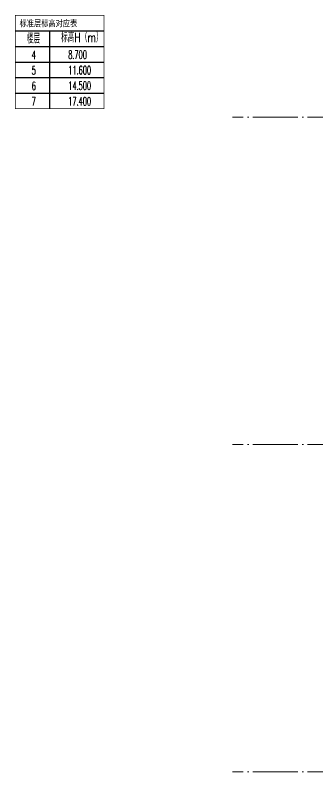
# Model space of a CAD drawing. Extents: x -518115 to 389031, y -209821 to 1628073.
# Drawn here: x 185686 to 188365, y -165543 to -158840 of the extents above; entities that cross this region are included whole.
import ezdxf

# ---------------------------------------------------------------- set-up
doc = ezdxf.new("R2010")
doc.units = 0
doc.header["$LTSCALE"] = 1000
doc.header["$MEASUREMENT"] = 0
doc.linetypes.add('DOTE', pattern=[2.42, 2, -0.2, 0.02, -0.2])
doc.layers.add('C-Sheet-图框', color=101, linetype='Continuous')
doc.layers.add('PUB_TEXT', color=4, linetype='Continuous')
doc.layers.add('DOTE', color=19, linetype='DOTE', lineweight=9)
doc.styles.add('_TCH_DIM', font='SIMPLEX.shx', dxfattribs={"width": 0.7, "bigfont": 'GBCBIG.shx'})
doc.styles.add('宋体', font='', dxfattribs={"height": 50})
doc.styles.get('宋体').set_extended_font_data('SimSun')

msp = doc.modelspace()

# ---------------------------------------------------------------- linework, layer by layer
at = {"layer": 'C-Sheet-图框', "color": 0}
for p, q in [((185689.2, -158980.5), (186471.9, -158980.5)), ((185689.2, -158980.5), (186471.9, -158980.5)), ((185989.5, -158980.5), (185989.5, -159668)), ((185689.2, -159118), (186471.9, -159118)), ((185689.2, -159255.5), (186471.9, -159255.5)), ((185689.2, -159393), (186471.9, -159393)), ((185689.2, -159530.5), (186471.9, -159530.5))]:
    msp.add_line(p, q, dxfattribs=at)
at = {"layer": 'C-Sheet-图框', "color": 0, "const_width": 6}
msp.add_lwpolyline([(185689.2, -159668), (186471.9, -159668), (186471.9, -158843), (185689.2, -158843)], close=True, dxfattribs=at)
at = {"layer": 'DOTE', "linetype": 'DOTE', "ltscale": 0.2}
for p, q in [((190609.2, -159743), (187609, -159743)), ((190609.2, -162643), (187609, -162643)), ((190609.2, -165543), (187609, -165543))]:
    msp.add_line(p, q, dxfattribs=at)

# ---------------------------------------------------------------- texts
at = {"layer": 'PUB_TEXT', "color": 2, "style": '宋体', "width": 0.8}
msp.add_text('标准层标高对应表', height=56.96, dxfattribs=at).set_placement((185725.2, -158940.6))
at = {"layer": 'PUB_TEXT', "style": '_TCH_DIM'}
for s, height, width, p in [('标高H（m）', 84.4, 0.7, (186092.8, -159080)), ('楼层', 84.4, 0.7, (185788.3, -159091.1)), ('4', 74.4, 0.494118, (185832.6, -159229.2)), ('8.700', 74.38, 0.494118, (186156, -159227.3)), ('5', 74.4, 0.494118, (185832.6, -159366.7)), ('11.600', 74.38, 0.494118, (186156, -159364.8)), ('6', 74.4, 0.494118, (185832.6, -159504.2)), ('14.500', 74.38, 0.494118, (186156, -159502.3)), ('7', 74.4, 0.494118, (185832.6, -159641.7)), ('17.400', 74.38, 0.494118, (186156, -159639.8))]:
    msp.add_text(s, height=height, dxfattribs=dict(at, width=width)).set_placement(p)

doc.saveas('drawing.dxf')
